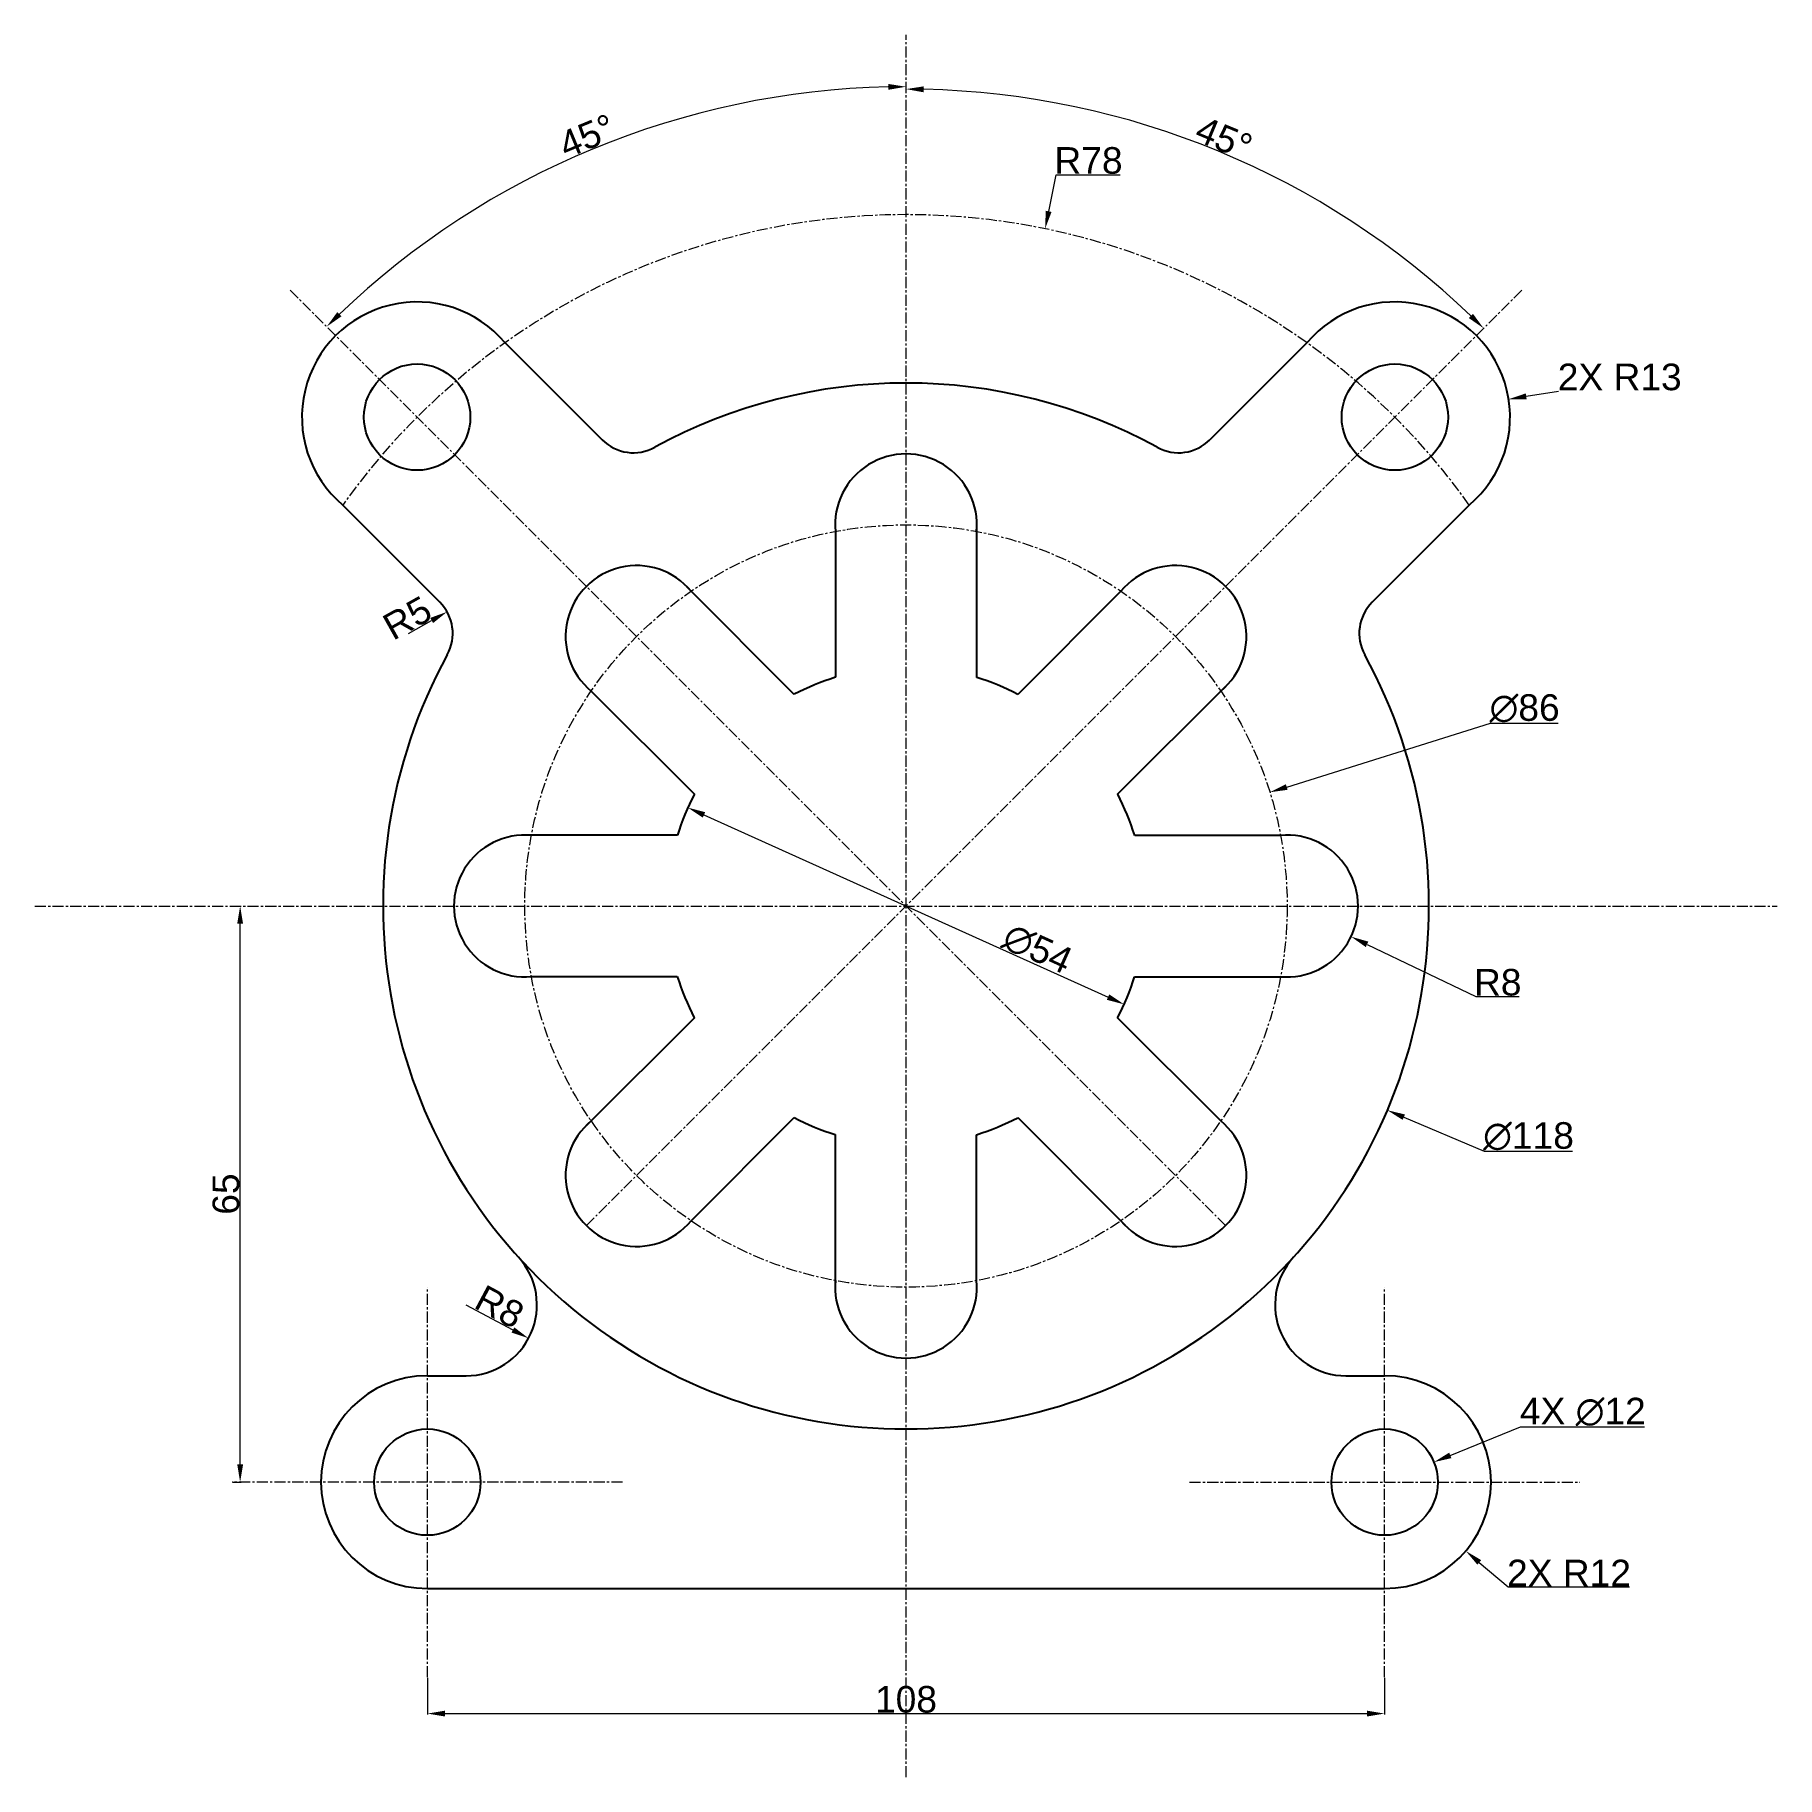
# Model space of a CAD drawing. Header units: millimetres. Extents: x -98 to 98, y -98 to 98.
import ezdxf

# ---------------------------------------------------------------- set-up
doc = ezdxf.new("R2010")
doc.units = ezdxf.units.MM
doc.header["$MEASUREMENT"] = 0
doc.linetypes.add('CENTER', pattern=[2, 1.25, -0.25, 0.25, -0.25])
doc.layers.add('AM_5', color=3, linetype='Continuous', lineweight=15)
doc.layers.add('AM_7', color=4, linetype='CENTER', lineweight=15)
doc.styles.get("Standard").update_dxf_attribs({"font": 'arial.ttf'})
doc.dimstyles.new('AM_ANSI$0', dxfattribs={"dimtxt": 3, "dimasz": 2, "dimexe": 0.1, "dimexo": 0.05, "dimgap": 0.06, "dimtad": 1, "dimtoh": 1, "dimdec": 3, "dimzin": 9, "dimdsep": 46, "dimtxsty": 'Standard', "dimcen": 0, "dimclrd": 256, "dimclre": 256, "dimclrt": 2, "dimadec": 0, "dimazin": 2, "dimtp": 0.1, "dimtm": 0.1, "dimtfac": 0.71, "dimtdec": 3, "dimtofl": 0, "dimtmove": 0, "dimatfit": 3, "dimfxl": 1, "dimtolj": 1, "dimtzin": 7, "dimlwd": -1, "dimlwe": -1, "dimarcsym": 1})
doc.dimstyles.new('AM_ANSI$2', dxfattribs={"dimtxt": 3, "dimasz": 2, "dimexe": 0.1, "dimexo": 0.05, "dimgap": 0.06, "dimtad": 1, "dimtoh": 1, "dimdec": 3, "dimzin": 9, "dimdsep": 46, "dimtxsty": 'Standard', "dimcen": 0, "dimclrd": 256, "dimclre": 256, "dimclrt": 2, "dimadec": 0, "dimazin": 2, "dimtp": 0.1, "dimtm": 0.1, "dimtfac": 0.71, "dimtdec": 3, "dimtofl": 0, "dimtmove": 0, "dimatfit": 3, "dimfxl": 1, "dimtolj": 1, "dimtzin": 7, "dimlwd": -1, "dimlwe": -1, "dimarcsym": 1})
doc.dimstyles.new('AM_ANSI$3', dxfattribs={"dimtxt": 3, "dimasz": 2, "dimexe": 0.1, "dimexo": 0.05, "dimgap": 0.06, "dimtad": 1, "dimtoh": 1, "dimdec": 3, "dimzin": 9, "dimdsep": 46, "dimtxsty": 'Standard', "dimcen": 0, "dimclrd": 256, "dimclre": 256, "dimclrt": 2, "dimadec": 0, "dimazin": 2, "dimtp": 0.1, "dimtm": 0.1, "dimtfac": 0.71, "dimtdec": 3, "dimtofl": 0, "dimtmove": 0, "dimatfit": 0, "dimfxl": 1, "dimtolj": 1, "dimtzin": 7, "dimlwd": -1, "dimlwe": -1, "dimarcsym": 1})
doc.dimstyles.new('AM_ANSI$4', dxfattribs={"dimtxt": 3, "dimasz": 2, "dimexe": 0.1, "dimexo": 0.05, "dimgap": 0.06, "dimtad": 1, "dimtoh": 1, "dimdec": 3, "dimzin": 9, "dimdsep": 46, "dimtxsty": 'Standard', "dimcen": 0, "dimclrd": 256, "dimclre": 256, "dimclrt": 2, "dimadec": 0, "dimazin": 2, "dimtp": 0.1, "dimtm": 0.1, "dimtfac": 0.71, "dimtdec": 3, "dimtofl": 0, "dimtmove": 0, "dimatfit": 0, "dimfxl": 1, "dimtolj": 1, "dimtzin": 7, "dimlwd": -1, "dimlwe": -1, "dimarcsym": 1})

# ---------------------------------------------------------------- blocks, each defined once
blk = doc.blocks.new('*D5')
at = {"layer": 'AM_5', "transparency": 16777216}
for p, q in [((56.16, -23.82), (65.22, -27.67)), ((65.22, -27.67), (75.18, -27.67))]:
    blk.add_line(p, q, dxfattribs=at)
blk.add_solid([(56.29, -23.52), (56.03, -24.13), (54.31, -23.04)], dxfattribs=at)
at = {"layer": 'Defpoints', "color": 0, "transparency": 16777216}
for p in [(-54.31, 23.04), (54.31, -23.04)]:
    blk.add_point(p, dxfattribs=at)
at = {"layer": 'AM_5', "color": 2, "transparency": 16777216, "insert": (70.23, -25.99), "char_height": 3, "attachment_point": 5}
blk.add_mtext('\\A1;∅118', dxfattribs=at)
blk = doc.blocks.new('*D6')
at = {"layer": 'AM_5', "transparency": 16777216}
for p, q in [((42.95, 13.42), (65.95, 20.61)), ((65.95, 20.61), (73.56, 20.61))]:
    blk.add_line(p, q, dxfattribs=at)
blk.add_solid([(42.85, 13.74), (43.05, 13.11), (41.04, 12.83)], dxfattribs=at)
at = {"layer": 'Defpoints', "color": 0, "transparency": 16777216}
for p in [(41.04, 12.83), (-41.04, -12.83)]:
    blk.add_point(p, dxfattribs=at)
at = {"layer": 'AM_5', "color": 2, "transparency": 16777216, "insert": (69.79, 22.29), "char_height": 3, "attachment_point": 5}
blk.add_mtext('\\A1;∅86', dxfattribs=at)
blk = doc.blocks.new('*D7')
at = {"layer": 'AM_5', "transparency": 16777216}
blk.add_line((-22.79, 10.28), (22.79, -10.28), dxfattribs=at)
for points in [[(-22.65, 10.58), (-22.93, 9.97), (-24.61, 11.1)], [(22.93, -9.97), (22.65, -10.58), (24.61, -11.1)]]:
    blk.add_solid(points, dxfattribs=at)
at = {"layer": 'Defpoints', "color": 0, "transparency": 16777216}
for p in [(-24.61, 11.1), (24.61, -11.1)]:
    blk.add_point(p, dxfattribs=at)
at = {"layer": 'AM_5', "color": 2, "transparency": 16777216, "insert": (14.83, -4.85), "char_height": 3, "attachment_point": 5, "rotation": 335.7276}
blk.add_mtext('\\A1;∅54', dxfattribs=at)
blk = doc.blocks.new('*D8')
at = {"layer": 'AM_5', "transparency": 16777216}
for p, q in [((61.41, -61.98), (69.33, -58.76)), ((69.33, -58.76), (83.33, -58.76))]:
    blk.add_line(p, q, dxfattribs=at)
blk.add_solid([(61.28, -61.67), (61.53, -62.29), (59.56, -62.74)], dxfattribs=at)
at = {"layer": 'Defpoints', "color": 0, "transparency": 16777216}
for p in [(59.56, -62.74), (48.44, -67.26)]:
    blk.add_point(p, dxfattribs=at)
at = {"layer": 'AM_5', "color": 2, "transparency": 16777216, "insert": (76.36, -57.08), "char_height": 3, "attachment_point": 5}
blk.add_mtext('\\A1;4X ∅12', dxfattribs=at)
blk = doc.blocks.new('*D9')
at = {"layer": 'AM_5', "transparency": 16777216}
for p, q in [((64.68, -74.06), (67.93, -76.81)), ((67.93, -76.81), (81.62, -76.81))]:
    blk.add_line(p, q, dxfattribs=at)
blk.add_solid([(64.89, -73.8), (64.46, -74.31), (63.15, -72.76)], dxfattribs=at)
at = {"layer": 'Defpoints', "color": 0, "transparency": 16777216}
for p in [(54, -65), (63.15, -72.76)]:
    blk.add_point(p, dxfattribs=at)
at = {"layer": 'AM_5', "color": 2, "transparency": 16777216, "insert": (74.8, -75.25), "char_height": 3, "attachment_point": 5}
blk.add_mtext('\\A1;2X R12', dxfattribs=at)
blk = doc.blocks.new('*D10')
at = {"layer": 'AM_5', "transparency": 16777216}
blk.add_line((69.97, 57.5), (73.63, 58.07), dxfattribs=at)
blk.add_solid([(69.92, 57.83), (70.02, 57.17), (67.99, 57.18)], dxfattribs=at)
at = {"layer": 'Defpoints', "color": 0, "transparency": 16777216}
for p in [(67.99, 57.18), (55.15, 55.15)]:
    blk.add_point(p, dxfattribs=at)
at = {"layer": 'AM_5', "color": 2, "transparency": 16777216, "insert": (80.52, 59.67), "char_height": 3, "attachment_point": 5}
blk.add_mtext('\\A1;2X R13', dxfattribs=at)
blk = doc.blocks.new('*D11')
at = {"layer": 'AM_5', "transparency": 16777216}
for p, q in [((52.02, -4.33), (64.28, -10.21)), ((64.28, -10.21), (69.18, -10.21))]:
    blk.add_line(p, q, dxfattribs=at)
blk.add_solid([(52.16, -4.02), (51.87, -4.63), (50.21, -3.46)], dxfattribs=at)
at = {"layer": 'Defpoints', "color": 0, "transparency": 16777216}
for p in [(43, 0), (50.21, -3.46)]:
    blk.add_point(p, dxfattribs=at)
at = {"layer": 'AM_5', "color": 2, "transparency": 16777216, "insert": (66.76, -8.62), "char_height": 3, "attachment_point": 5}
blk.add_mtext('\\A1;R8', dxfattribs=at)
blk = doc.blocks.new('*D12')
at = {"layer": 'AM_5', "transparency": 16777216}
blk.add_line((-56.13, 30.74), (-53.52, 32.21), dxfattribs=at)
blk.add_solid([(-53.68, 32.5), (-53.35, 31.92), (-51.77, 33.19)], dxfattribs=at)
at = {"layer": 'Defpoints', "color": 0, "transparency": 16777216}
for p in [(-51.77, 33.19), (-56.13, 30.74)]:
    blk.add_point(p, dxfattribs=at)
at = {"layer": 'AM_5', "color": 2, "transparency": 16777216, "insert": (-56.26, 32.49), "char_height": 3, "attachment_point": 5, "rotation": 29.2776}
blk.add_mtext('\\A1;R5', dxfattribs=at)
blk = doc.blocks.new('*D13')
at = {"layer": 'AM_5', "transparency": 16777216}
blk.add_line((-49.64, -45), (-44.35, -47.83), dxfattribs=at)
blk.add_solid([(-44.19, -47.54), (-44.5, -48.12), (-42.58, -48.77)], dxfattribs=at)
at = {"layer": 'Defpoints', "color": 0, "transparency": 16777216}
for p in [(-49.64, -45), (-42.58, -48.77)]:
    blk.add_point(p, dxfattribs=at)
at = {"layer": 'AM_5', "color": 2, "transparency": 16777216, "insert": (-45.85, -45.22), "char_height": 3, "attachment_point": 5, "rotation": 331.8639}
blk.add_mtext('\\A1;R8', dxfattribs=at)
blk = doc.blocks.new('*D14')
at = {"layer": 'AM_5', "transparency": 16777216}
for p, q in [((-75.96, 0), (-75.02, 0)), ((-75.12, -63), (-75.12, -2)), ((-75.96, -65), (-75.02, -65))]:
    blk.add_line(p, q, dxfattribs=at)
for points in [[(-75.45, -2), (-74.79, -2), (-75.12, 0)], [(-75.45, -63), (-74.79, -63), (-75.12, -65)]]:
    blk.add_solid(points, dxfattribs=at)
at = {"layer": 'Defpoints', "color": 0, "transparency": 16777216}
for p in [(-76.01, 0), (-75.12, 0), (-76.01, -65)]:
    blk.add_point(p, dxfattribs=at)
at = {"layer": 'AM_5', "color": 2, "transparency": 16777216, "insert": (-76.71, -32.5), "char_height": 3, "attachment_point": 5, "rotation": 90}
blk.add_mtext('\\A1;65', dxfattribs=at)
blk = doc.blocks.new('*D15')
at = {"layer": 'AM_5', "transparency": 16777216}
for p, q in [((-54, -87.06), (-54, -91.21)), ((54, -87.06), (54, -91.21)), ((-52, -91.11), (52, -91.11))]:
    blk.add_line(p, q, dxfattribs=at)
for points in [[(-52, -90.78), (-52, -91.44), (-54, -91.11)], [(52, -90.78), (52, -91.44), (54, -91.11)]]:
    blk.add_solid(points, dxfattribs=at)
at = {"layer": 'Defpoints', "color": 0, "transparency": 16777216}
for p in [(-54, -87.01), (54, -87.01), (54, -91.11)]:
    blk.add_point(p, dxfattribs=at)
at = {"layer": 'AM_5', "color": 2, "transparency": 16777216, "insert": (0, -89.52), "char_height": 3, "attachment_point": 5}
blk.add_mtext('\\A1;108', dxfattribs=at)
blk = doc.blocks.new('*D16')
at = {"layer": 'AM_5', "transparency": 16777216}
blk.add_arc((0, 0), 92.43, 91.2398, 133.7602, dxfattribs=at)
for points in [[(-2, 92.74), (-2, 92.08), (0, 92.43)], [(-63.7, 66.52), (-64.16, 67), (-65.36, 65.36)]]:
    blk.add_solid(points, dxfattribs=at)
at = {"layer": 'Defpoints', "color": 0, "transparency": 16777216}
for p in [(0, 98.28), (-23.92, 89.28), (-69.5, 69.5), (36.06, -36.06), (0, -98.28)]:
    blk.add_point(p, dxfattribs=at)
at = {"layer": 'AM_5', "color": 2, "transparency": 16777216, "insert": (-35.98, 86.86), "char_height": 3, "attachment_point": 5, "rotation": 22.5}
blk.add_mtext('\\A1;45°', dxfattribs=at)
blk = doc.blocks.new('*D17')
at = {"layer": 'AM_5', "transparency": 16777216}
blk.add_arc((0, 0), 92.16, 46.2434, 88.7566, dxfattribs=at)
for points in [[(2, 91.8), (2, 92.47), (0, 92.16)], [(63.97, 66.8), (63.5, 66.33), (65.17, 65.17)]]:
    blk.add_solid(points, dxfattribs=at)
at = {"layer": 'Defpoints', "color": 0, "transparency": 16777216}
for p in [(0, 98.28), (46.08, 79.81), (69.5, 69.5), (-36.06, -36.06), (0, -98.28)]:
    blk.add_point(p, dxfattribs=at)
at = {"layer": 'AM_5', "color": 2, "transparency": 16777216, "insert": (35.87, 86.61), "char_height": 3, "attachment_point": 5, "rotation": 337.5}
blk.add_mtext('\\A1;45°', dxfattribs=at)
blk = doc.blocks.new('*D18')
at = {"layer": 'AM_5', "transparency": 16777216}
for p, q in [((16.1, 78.36), (16.95, 82.5)), ((16.95, 82.5), (24.18, 82.5))]:
    blk.add_line(p, q, dxfattribs=at)
blk.add_solid([(15.77, 78.43), (16.42, 78.3), (15.69, 76.4)], dxfattribs=at)
at = {"layer": 'Defpoints', "color": 0, "transparency": 16777216}
for p in [(15.69, 76.4), (0, 0)]:
    blk.add_point(p, dxfattribs=at)
at = {"layer": 'AM_5', "color": 2, "transparency": 16777216, "insert": (20.59, 84.09), "char_height": 3, "attachment_point": 5}
blk.add_mtext('\\A1;R78', dxfattribs=at)

msp = doc.modelspace()

# ---------------------------------------------------------------- linework, layer by layer
for p, q in [((-45.2279, 63.5487), (-34.277, 52.5979)), ((45.2279, 63.5487), (34.277, 52.5979)), ((-63.5487, 45.2279), (-52.5979, 34.277)), ((63.5487, 45.2279), (52.5979, 34.277)), ((-7.9653, 42.2558), (-7.9653, 25.7983)), ((7.9762, 25.795), (8, 43)), ((-12.5998, 23.8798), (-24.7487, 36.0624)), ((24.247, 35.5117), (12.6098, 23.8745)), ((-35.5117, 24.247), (-23.8745, 12.6098)), ((23.8798, 12.5998), (36.0624, 24.7487)), ((-25.795, 7.9762), (-43, 8)), ((42.2558, 7.9653), (25.7983, 7.9653)), ((-42.2558, -7.9653), (-25.7983, -7.9653)), ((25.795, -7.9762), (43, -8)), ((-23.8798, -12.5998), (-36.0624, -24.7487)), ((35.5117, -24.247), (23.8745, -12.6098)), ((-24.247, -35.5117), (-12.6098, -23.8745)), ((12.5998, -23.8798), (24.7487, -36.0624)), ((-7.9762, -25.795), (-8, -43)), ((7.9653, -42.2558), (7.9653, -25.7983)), ((-54, -53), (-49.6387, -53)), ((49.6387, -53), (54, -53)), ((-54, -77), (54, -77))]:
    msp.add_line(p, q)
for centre in [(-55.1543, 55.1543), (55.1543, 55.1543), (-54, -65), (54, -65)]:
    msp.add_circle(centre, 6)
for centre, radius, start, end in [((-55.1543, 55.1543), 13, 40.219808, 229.780192), ((55.1543, 55.1543), 13, 310.219808, 139.780192), ((0, 0), 59, 61.292644, 118.707356), ((-30.7415, 56.1334), 5, 225, 298.707356), ((30.7415, 56.1334), 5, 241.292644, 315), ((0, 43), 8, 354.662443, 185.337557), ((-30.4056, 30.4056), 8, 39.662443, 230.337557), ((30.4056, 30.4056), 8, 309.662443, 140.337557), ((-56.1334, 30.7415), 5, 331.292644, 45), ((56.1334, 30.7415), 5, 135, 208.707356), ((0, 0), 59, 151.292644, 28.707356), ((0, 0), 27, 107.158229, 117.817613), ((0, 0), 27, 62.158229, 72.817613), ((0, 0), 27, 152.158229, 162.817613), ((0, 0), 27, 17.158229, 27.817613), ((-43, 0), 8, 84.662443, 275.337557), ((43, 0), 8, 264.662443, 95.337557), ((0, 0), 27, 197.158229, 207.817613), ((0, 0), 27, 332.158229, 342.817613), ((-30.4056, -30.4056), 8, 129.662443, 320.337557), ((0, 0), 27, 242.158229, 252.817613), ((0, 0), 27, 287.158229, 297.817613), ((30.4056, -30.4056), 8, 219.662443, 50.337557), ((-49.6387, -45), 8, 270, 42.193906), ((49.6387, -45), 8, 137.806094, 270), ((0, -43), 8, 174.662443, 5.337557), ((-54, -65), 12, 90, 270), ((54, -65), 12, 270, 90)]:
    msp.add_arc(centre, radius, start, end)
at = {"layer": 'AM_7'}
for p, q in [((0, -98.2818), (0, 98.2818)), ((36.0624, -36.0624), (-69.4958, 69.4958)), ((-36.0624, -36.0624), (69.4958, 69.4958)), ((-98.2818, 0), (98.2818, 0)), ((-54, -87.0097), (-54, -42.9903)), ((54, -87.0097), (54, -42.9903)), ((-31.9903, -65), (-76.0097, -65)), ((31.9903, -65), (76.0097, -65))]:
    msp.add_line(p, q, dxfattribs=at)
msp.add_circle((0, 0), 43, dxfattribs=at)
msp.add_arc((0, 0), 78, 35.439616, 144.560384, dxfattribs=at)

# ---------------------------------------------------------------- dimensions: what is measured, and where the dimension line sits
at = {"layer": 'AM_5'}
for base, line1, line2, picture, middle in [((-23.9232, 89.2826), ((36.0624, -36.0624), (-69.4958, 69.4958)), ((0, -98.2818), (0, 98.2818)), '*D16', (-35.979, 86.861)), ((46.0798, 79.8125), ((0, -98.2818), (0, 98.2818)), ((-36.0624, -36.0624), (69.4958, 69.4958)), '*D17', (35.8747, 86.6092))]:
    dim = msp.add_angular_dim_2l(base=base, line1=line1, line2=line2, dimstyle='AM_ANSI$2', dxfattribs=at)
    dim.commit()
    dim.dimension.update_dxf_attribs({"geometry": picture, "text_midpoint": middle})
for center, mpoint, picture, middle in [((0, 0), (15.6943, 76.4048), '*D18', (20.5942, 82.5028)), ((-56.1334, 30.7415), (-51.7721, 33.1867), '*D12', (-55.4855, 31.1048))]:
    dim = msp.add_radius_dim(center=center, mpoint=mpoint, dimstyle='AM_ANSI$4', override={"dimpost": ''}, dxfattribs=at)
    dim.commit()
    dim.dimension.update_dxf_attribs({"geometry": picture, "text_midpoint": middle, "dimtype": 164})
for center, mpoint, picture, middle in [((55.1543, 55.1543), (67.9949, 57.1841), '*D10', (80.5184, 58.0742)), ((54, -65), (63.1511, -72.7625), '*D9', (74.805, -76.8141))]:
    dim = msp.add_radius_dim(center=center, mpoint=mpoint, text='2X <>', dimstyle='AM_ANSI$4', override={"dimpost": ''}, dxfattribs=at)
    dim.commit()
    dim.dimension.update_dxf_attribs({"geometry": picture, "text_midpoint": middle, "dimtype": 164})
for p1, p2, picture, middle in [((-41.042, -12.8278), (41.042, 12.8278), '*D6', (69.7851, 20.6115)), ((-24.6132, 11.099), (24.6132, -11.099), '*D7', (14.1405, -6.3765))]:
    dim = msp.add_diameter_dim_2p(p1=p1, p2=p2, dimstyle='AM_ANSI$3', dxfattribs=at)
    dim.commit()
    dim.dimension.update_dxf_attribs({"geometry": picture, "text_midpoint": middle, "dimtype": 163})
dim = msp.add_diameter_dim_2p(p1=(-54.3141, 23.0431), p2=(54.3141, -23.0431), dimstyle='AM_ANSI$3', override={"dimpost": ''}, dxfattribs=at)
dim.commit()
dim.dimension.update_dxf_attribs({"geometry": '*D5', "text_midpoint": (70.2292, -27.67), "dimtype": 163})
dim = msp.add_linear_dim(base=(-75.1187, 0), p1=(-76.0097, -65), p2=(-76.0097, 0), angle=90, dimstyle='AM_ANSI$0', override={"dimpost": ''}, dxfattribs=at)
dim.commit()
dim.dimension.update_dxf_attribs({"geometry": '*D14', "text_midpoint": (-76.7104, -32.5)})
for center, mpoint, picture, middle in [((43, 0), (50.2129, -3.4603), '*D11', (66.762, -10.2087)), ((-49.6387, -45), (-42.5841, -48.7725), '*D13', (-46.5984, -46.6259))]:
    dim = msp.add_radius_dim(center=center, mpoint=mpoint, dimstyle='AM_ANSI$4', dxfattribs=at)
    dim.commit()
    dim.dimension.update_dxf_attribs({"geometry": picture, "text_midpoint": middle, "dimtype": 164})
dim = msp.add_diameter_dim_2p(p1=(48.4431, -67.2629), p2=(59.5569, -62.7371), text='4X <>', dimstyle='AM_ANSI$3', override={"dimpost": ''}, dxfattribs=at)
dim.commit()
dim.dimension.update_dxf_attribs({"geometry": '*D8', "text_midpoint": (76.3588, -58.7574), "dimtype": 163})
dim = msp.add_linear_dim(base=(54, -91.1115), p1=(-54, -87.0097), p2=(54, -87.0097), angle=0, dimstyle='AM_ANSI$0', dxfattribs=at)
dim.commit()
dim.dimension.update_dxf_attribs({"geometry": '*D15', "text_midpoint": (0, -89.5198)})

doc.saveas('drawing.dxf')
